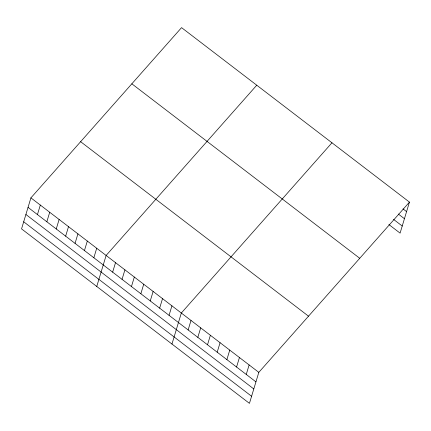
<?xml version="1.0" encoding="UTF-8"?>
<svg xmlns="http://www.w3.org/2000/svg" width="431" height="431" viewBox="0 0 431 431"><rect width="100%" height="100%" fill="white"/><g stroke="black" fill="none" stroke-linecap="round" stroke-linejoin="round"><path stroke-width="0.65" d="M30.913 197.872L21.55 228.883L249.447 403.368L258.81 372.357L409.45 202.117L181.553 27.632L30.913 197.872L258.81 372.357M37.443 214.573L40.315 205.07M46.844 221.771L49.716 212.267M56.245 228.969L59.117 219.465M65.647 236.166L68.513 226.663M75.048 243.364L77.914 233.861M84.449 250.562L87.315 241.058M93.85 257.76L96.716 248.256M96.754 286.464L106.118 255.454L256.757 85.214M112.647 272.155L115.519 262.651M122.048 279.353L124.92 269.849M131.45 286.55L134.321 277.047M140.851 293.748L143.722 284.244M150.252 300.946L153.124 291.442M159.653 308.143L162.525 298.64M169.054 315.341L171.926 305.838M171.964 344.046L181.322 313.035L331.967 142.79M188.142 329.952L191.008 320.448M197.824 337.365L200.695 327.862M207.51 344.784L210.382 335.28M217.197 352.197L220.069 342.693M226.884 359.616L229.75 350.112M236.571 367.029L239.437 357.525M246.252 374.442L249.123 364.944M409.45 202.117L400.087 233.128L388.875 224.54M403.012 208.884L406.578 211.616M398.319 214.035L404.44 218.716M393.562 219.395L402.231 226.027M131.843 83.813L359.74 258.293M80.624 141.697L308.521 316.176M28.042 207.376L255.939 381.861M25.903 214.476L253.794 388.956M23.694 221.787L251.591 396.272"/></g></svg>
